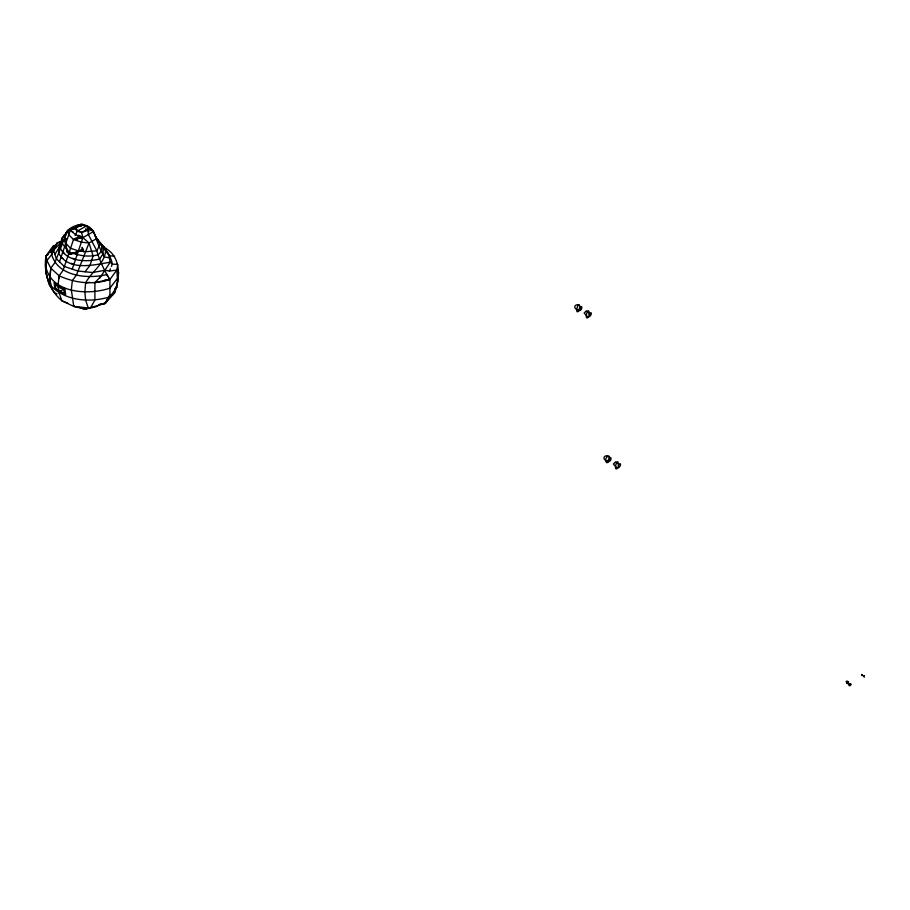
<?xml version="1.0" encoding="UTF-8"?>
<svg xmlns="http://www.w3.org/2000/svg" width="910" height="910" viewBox="0 0 910 910"><rect width="100%" height="100%" fill="white"/><g stroke="black" fill="none" stroke-linecap="round" stroke-linejoin="round"><path stroke-width="1.36" d="M99.781 304.85L95.63 306.886L84.949 309.184L73.767 306.42L61.925 300.835L59.15 293.134L59.15 290.461M59.161 278.46L59.161 275.798L63.108 270.27L73.505 239.535L78.283 236.782L81.445 238.602M863.749 675.743L864.17 676.733L864.102 675.846M861.759 675.391L861.759 674.492L861.759 675.3M79.443 307.318L84.949 309.184L105.207 303.383L109.939 296.831L109.939 279.484L107.005 274.547L101.476 275.662L94.902 282.692L94.902 300.038L90.875 307.25M57.068 293.85L54.52 292.679C47.149 281.77 43.725 268.939 46.069 255.812L52.769 246.474L55.715 244.926L51.677 254.527L46.922 260.51C43.453 275.832 50.289 290.904 61.925 300.835L67.852 303.178M112.92 294.726C121.223 279.95 121.826 254.118 102.762 247.224M117.754 270.145L118.596 272.488L116.844 287.378L109.939 296.831C90.283 302.871 65.475 301.29 50.789 285.547L49.948 278.653L50.789 268.2L46.922 260.51L46.069 255.812L53.781 248.123M98.394 241.616L103.876 246.86L105.628 250.989C104.286 264.31 91.5 271.669 85.631 282.862L84.869 291.962L85.631 300.209L88.304 307.955L73.767 306.42L71.333 289.858L72.322 280.633L76.463 274.991L89.043 242.993L96.562 238.659C102.307 246.997 110.622 253.697 112.374 264.173L111.395 266.471M862.214 675.561L861.702 674.583M863.704 675.743L864.159 676.756M50.789 285.547L49.788 277.436L50.789 268.2L54.93 262.569L67.522 230.571C75.257 223.45 87.224 221.79 93.48 231.549C96.869 240.445 99.531 248.942 104.525 257.041L109.291 257.757M50.789 268.2L59.161 275.798L58.035 285.103L59.15 293.134M65.44 239.956L66.999 251.968L70.047 254.425L82.821 249.897L78.453 250.876L70.434 248.214L65.645 243.084M849.769 685.389C850.645 682.625 851.635 685.776 849.314 685.731C847.847 684.183 851.407 682.147 850.304 685.139C844.366 683.433 853.819 682.614 849.792 685.412M589.361 315.804C582.866 324.631 588.554 302.37 589.35 314.416M618.584 466.796C612.089 475.611 617.788 453.351 618.572 465.408M83.572 251.422L83.06 249.84C79.909 241.298 86.143 258.963 82.241 248.089M75.041 227.602L70.593 228.797L65.907 232.983L64.451 239.239L67.317 251.956L70.104 254.186M72.243 269.132L82.89 237.658L81.593 232.494L74.984 228.672L67.522 230.571L65.179 236.111L62.153 238.022L59.07 247.588L54.907 254.379M590.124 314.905L590.203 314.325M59.468 261.762L70.263 230.367L80.842 224.258L88.532 227.113L89.897 230.082M98.746 304.52L105.207 303.383L114.728 292.69L116.4 286.559M117.083 284.113L117.754 281.656L116.821 279.359M861.611 674.617L862.134 675.618M63.45 236.941L65.907 232.983M75.155 235.542L77.259 231.174L86.825 225.657L93.48 231.549L96.562 238.659M60.902 241.742L57.512 242.731L53.588 250.193L56.227 258.577L64.2 266.402L77.76 270.998L92.285 272.534L105.207 270.259L109.416 271.078L110.406 268.769M61.095 242.39L53.588 250.193L51.677 254.527C57.398 275.025 83.413 278.471 101.476 275.662M61.448 242.651L59.07 247.588L58.638 253.253C68.841 271.453 93.502 265.015 110.224 262.171L112.374 264.173L117.754 264.31L116.844 270.031L117.424 278.346L109.939 288.14C87.86 295.716 49.629 293.259 45.5 264.821M62.483 239.114L60.788 242.56L60.344 248.225C67.374 262.194 86.382 261.989 99.668 259.1L103.012 253.867L103.331 248.271L94.503 234.712M107.357 299.913L105.207 303.383L101.283 303.883L105.207 303.383L107.607 298.582M96.073 237.794L100.657 243.197L96.813 250.83C99.361 260.135 103.49 268.177 107.903 276.685M580.591 309.002L580.091 309.741M609.825 459.994L609.325 460.733M83.06 249.84L78.453 250.876L85.972 251.672L96.813 250.83L88.361 234.507L87.963 230.253L89.1 228.16L82.491 224.338L77.873 225.202M579.829 309.912C573.163 318.034 579.306 296.467 579.863 308.319M105.207 303.383L110.121 295.124M588.884 314.314C592.49 309.548 591.841 316.691 588.281 316.942M618.106 465.317C621.655 460.585 621.177 467.603 617.515 467.933M847.176 683.126C849.121 683.353 847.073 679.861 846.004 681.658M64.257 234.905L62.153 238.022L62.062 243.493L69.069 251.877C78.328 255.562 88.702 257.587 98.462 254.652L101.59 250.944L102.022 245.279L95.868 237.863M51.551 251.353L57.512 242.731L61.334 241.935M99.986 277.812L110.224 262.171L108.358 253.344L105.253 250.068M59.161 275.798C75.029 283.158 93.207 285.137 109.939 279.484L116.844 270.031L109.416 271.078M589.919 315.395L588.292 316.714M619.141 466.398L617.526 467.717M85.017 271.772L89.976 265.436L93.059 255.869L89.043 242.993L82.89 237.658L78.681 235.235M54.509 246.394L57.512 242.731M863.999 675.857L864.102 676.744M88.953 231.606L87.963 230.253L81.593 232.494L77.259 231.174L74.984 228.672L78.863 224.998L81.274 226.385M50.937 252.684L53.588 250.193M579.932 309.912L579.317 310.401M65.452 240.16L65.827 243.584L65.588 239.762M74.984 228.672L82.491 224.338L88.532 227.113M81.593 232.494L89.1 228.16M46.069 255.812L48.059 254.663M67.522 230.571L68.898 234.905L73.505 239.535L82.89 237.658L93.48 231.549L88.213 228.512M73.767 306.42L74.518 305.999M114.706 288.618L116.844 287.378M112.476 293.998L114.728 292.69M608.233 461.563C610.553 459.652 606.777 464.282 606.288 462.178C603.353 457.741 611.77 451.815 609.109 460.699M58.263 286.73L64.36 288.925L58.934 291.587L65.543 294.01M84.949 309.184L87.394 308.012M70.047 254.425L78.294 251.308L83.208 250.284L83.31 251.444M55.487 245.745L52.769 246.474L53.917 247.133M578.817 310.617L578.225 310.697M608.051 461.609L607.448 461.688M79.693 251.012L83.208 250.284M94.06 282.714L109.939 279.484L108.802 278.824M85.631 282.862L89.578 282.305M104.4 280.246L109.939 279.484M78.453 250.876L82.958 250.33M89.043 242.993L81.525 242.196L73.505 239.535M114.501 256.279L109.814 255.733L106.879 252.775M104.206 248.168L106.436 248.498M58.854 290.984L65.031 293.816L58.854 290.984L55.442 287.867L54.953 284.136L58.342 287.264L64.36 288.925M82.89 237.658L75.553 234.609L70.263 230.367L73.414 232.186M101.636 245.734L103.876 246.86L104.798 248.999M80.842 224.258L82.947 225.475M85.551 228.854L87.963 230.253M95.812 238.431L97.916 239.637M98.439 241.912L100.657 243.197M75.212 238.556L77.316 239.774M74.984 253.321L77.088 254.538M62.403 252.172L64.508 253.389M72.936 258.258L75.041 259.475M60.697 257.2L62.801 258.417M71.23 263.286L73.335 264.503M108.802 296.171L109.939 296.831M51.733 287.321L49.606 285.603L46.069 273.159M100.782 244.267L103.876 246.86M588.474 312.539L586.381 310.833L584.14 313.04L587.507 316.691M580.614 308.035C578.771 301.153 570.763 306.875 577.213 309.787M617.697 463.531L615.615 461.825L613.374 464.043L616.741 467.683M609.848 459.027C608.005 452.145 599.986 457.878 606.447 460.79M63.677 289.198L64.382 293.009M49.788 277.436L49.948 278.653M65.588 240.058L65.668 244.017M846.687 681.863C846.471 686.561 849.189 679.486 846.687 681.863M578.476 310.139C582.628 312.517 583.208 300.846 578.476 310.139M607.698 461.131C612.146 463.281 612.089 452.122 607.698 461.131M64.883 240.627L66.305 238.886L64.883 240.627M847.278 682.944L848.484 681.92L847.278 682.944M64.849 288.697L58.206 286.309L54.088 282.487L54.816 288.14L58.979 291.928L65.6 294.487L64.849 288.697"/></g></svg>
